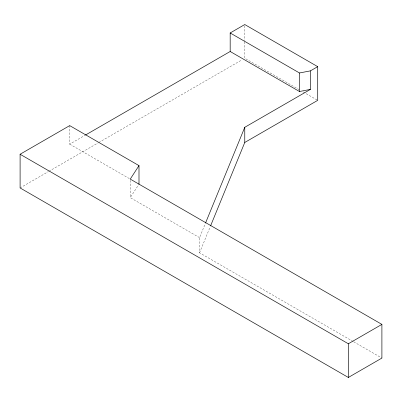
<?xml version="1.0" encoding="UTF-8"?>
<svg xmlns="http://www.w3.org/2000/svg" width="402" height="402" viewBox="0 0 402 402"><rect width="100%" height="100%" fill="white"/><g stroke="black" fill="none" stroke-linecap="round" stroke-linejoin="round"><path stroke-width="0.3" stroke-dasharray="2.01 1.51" d="M353.137 341.479L199.543 252.798L199.543 237.637L205.256 223.703M199.543 252.798L210.251 226.668M199.543 237.637L130.243 197.633L138.66 184.674M69.702 125.615L69.702 144.147L84.882 135.384M20.1 187.945L48.32 171.654M48.863 171.337L98.244 142.831M98.786 142.514L242.054 59.803M299.339 89.741L244.768 58.235L244.768 41.391M303.123 91.927L317.711 100.349M69.702 144.147L129.796 178.84M353.68 341.79L381.9 358.081M244.768 25.793L244.768 40.768M130.243 180.337L130.243 197.633"/><path stroke-width="0.6" d="M205.492 223.12L244.768 127.303L310.414 89.4L310.414 70.868L317.711 66.657L317.711 100.349L244.768 142.464L210.728 225.507M138.997 165.624L130.243 179.101L381.9 324.394L381.9 358.081L348.348 377.458L20.1 187.945L20.1 154.252L69.702 125.615L138.997 165.624L138.997 184.156M85.425 135.072L230.175 51.496L230.175 32.969L244.768 24.542L317.711 66.657M20.1 154.252L348.348 343.765L381.9 324.394M230.175 32.969L299.475 72.973L310.414 70.868M230.175 51.496L299.475 91.505L310.414 89.4M348.348 343.765L348.348 377.458M299.475 72.973L299.475 91.505M244.768 127.303L244.768 142.464"/></g></svg>
